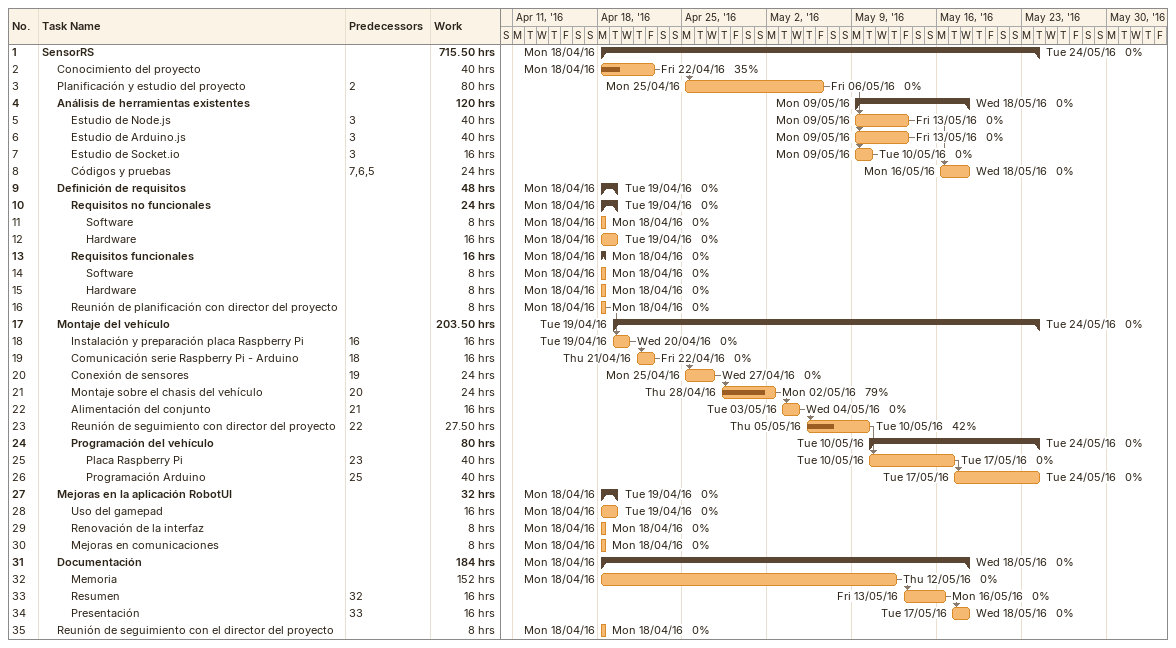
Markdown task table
| ID | Level | Task | Start | Finish | Predecessors | % complete | Work (h) |
|---|---|---|---|---|---|---|---|
| 1 | 1 | **SensorRS** | 2016-04-18 | 2016-05-24 |  | 0 | 715.50 |
| 2 | 2 | Conocimiento del proyecto | 2016-04-18 | 2016-04-22 |  | 35 | 40 |
| 3 | 2 | Planificación y estudio del proyecto | 2016-04-25 | 2016-05-06 | 2 | 0 | 80 |
| 4 | 2 | **Análisis de herramientas existentes** | 2016-05-09 | 2016-05-18 |  | 0 | 120 |
| 5 | 3 | Estudio de Node.js | 2016-05-09 | 2016-05-13 | 3 | 0 | 40 |
| 6 | 3 | Estudio de Arduino.js | 2016-05-09 | 2016-05-13 | 3 | 0 | 40 |
| 7 | 3 | Estudio de Socket.io | 2016-05-09 | 2016-05-10 | 3 | 0 | 16 |
| 8 | 3 | Códigos y pruebas | 2016-05-16 | 2016-05-18 | 7, 6, 5 | 0 | 24 |
| 9 | 2 | **Definición de requisitos** | 2016-04-18 | 2016-04-19 |  | 0 | 48 |
| 10 | 3 | **Requisitos no funcionales** | 2016-04-18 | 2016-04-19 |  | 0 | 24 |
| 11 | 4 | Software | 2016-04-18 | 2016-04-18 |  | 0 | 8 |
| 12 | 4 | Hardware | 2016-04-18 | 2016-04-19 |  | 0 | 16 |
| 13 | 3 | **Requisitos funcionales** | 2016-04-18 | 2016-04-18 |  | 0 | 16 |
| 14 | 4 | Software | 2016-04-18 | 2016-04-18 |  | 0 | 8 |
| 15 | 4 | Hardware | 2016-04-18 | 2016-04-18 |  | 0 | 8 |
| 16 | 3 | Reunión de planificación con director del proyecto | 2016-04-18 | 2016-04-18 |  | 0 | 8 |
| 17 | 2 | **Montaje del vehículo** | 2016-04-19 | 2016-05-24 |  | 0 | 203.50 |
| 18 | 3 | Instalación y preparación placa Raspberry Pi | 2016-04-19 | 2016-04-20 | 16 | 0 | 16 |
| 19 | 3 | Comunicación serie Raspberry Pi - Arduino | 2016-04-21 | 2016-04-22 | 18 | 0 | 16 |
| 20 | 3 | Conexión de sensores | 2016-04-25 | 2016-04-27 | 19 | 0 | 24 |
| 21 | 3 | Montaje sobre el chasis del vehículo | 2016-04-28 | 2016-05-02 | 20 | 79 | 24 |
| 22 | 3 | Alimentación del conjunto | 2016-05-03 | 2016-05-04 | 21 | 0 | 16 |
| 23 | 3 | Reunión de seguimiento con director del proyecto | 2016-05-05 | 2016-05-10 | 22 | 42 | 27.50 |
| 24 | 3 | **Programación del vehículo** | 2016-05-10 | 2016-05-24 |  | 0 | 80 |
| 25 | 4 | Placa Raspberry Pi | 2016-05-10 | 2016-05-17 | 23 | 0 | 40 |
| 26 | 4 | Programación Arduino | 2016-05-17 | 2016-05-24 | 25 | 0 | 40 |
| 27 | 2 | **Mejoras en la aplicación RobotUI** | 2016-04-18 | 2016-04-19 |  | 0 | 32 |
| 28 | 3 | Uso del gamepad | 2016-04-18 | 2016-04-19 |  | 0 | 16 |
| 29 | 3 | Renovación de la interfaz | 2016-04-18 | 2016-04-18 |  | 0 | 8 |
| 30 | 3 | Mejoras en comunicaciones | 2016-04-18 | 2016-04-18 |  | 0 | 8 |
| 31 | 2 | **Documentación** | 2016-04-18 | 2016-05-18 |  | 0 | 184 |
| 32 | 3 | Memoria | 2016-04-18 | 2016-05-12 |  | 0 | 152 |
| 33 | 3 | Resumen | 2016-05-13 | 2016-05-16 | 32 | 0 | 16 |
| 34 | 3 | Presentación | 2016-05-17 | 2016-05-18 | 33 | 0 | 16 |
| 35 | 2 | Reunión de seguimiento con el director del proyecto | 2016-04-18 | 2016-04-18 |  | 0 | 8 |
